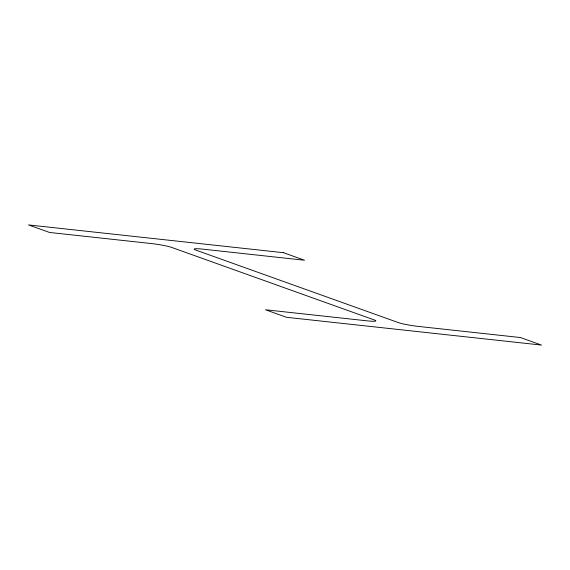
<?xml version="1.0" encoding="UTF-8"?>
<svg xmlns="http://www.w3.org/2000/svg" width="570" height="570" viewBox="0 0 570 570"><rect width="100%" height="100%" fill="white"/><g stroke="black" fill="none" stroke-linecap="round" stroke-linejoin="round"><path stroke-width="0.85" d="M283.461 252.695L28.5 224.922L49.554 232.46L151.307 243.547A15.476 1.482 9 0 1 171.748 247.444L374.255 319.941A15.476 1.482 9 0 1 367.23 320.853L265.485 309.767L286.539 317.305L541.5 345.078L520.446 337.54L418.694 326.453A15.476 1.482 9 0 1 398.252 322.556L195.745 250.059A15.476 1.482 9 0 1 202.77 249.147L304.515 260.233L283.461 252.695"/></g></svg>
